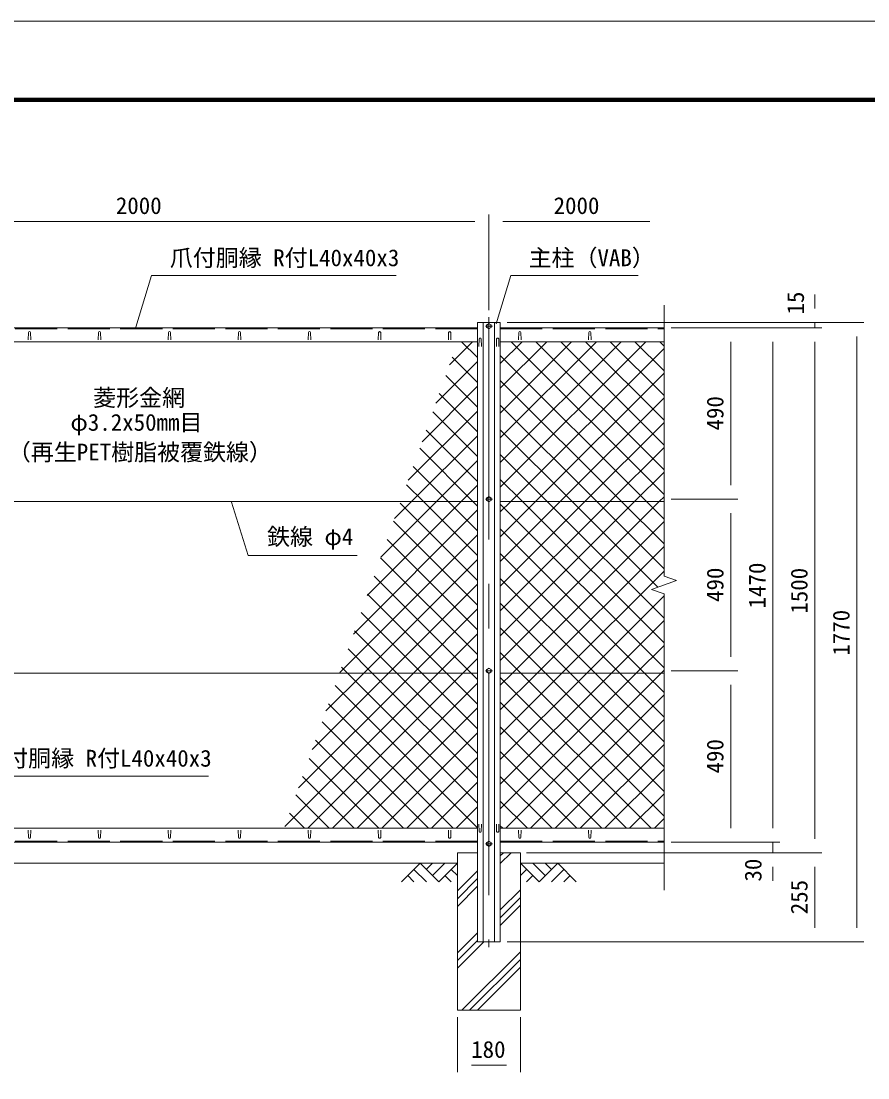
# Model space of a CAD drawing. Units: millimetres, scale not verified. Extents: x -4200 to 4200, y -2970 to 2970.
# Drawn here: x -2716 to -298, y -49 to 2970 of the extents above; entities that cross this region are included whole.
import ezdxf
from ezdxf.enums import TextEntityAlignment as Align

# ---------------------------------------------------------------- set-up
doc = ezdxf.new("R2010")
doc.units = ezdxf.units.MM
doc.header["$LTSCALE"] = 20
doc.linetypes.add('DASHED', pattern=[7.5, 6, -1.5])
doc.linetypes.add('USER1', pattern=[50.8, 31.75, -6.35, 6.35, -6.35])
for name, color, linetype, lineweight in [('0-0_D-STR1', 1, 'Continuous', 18), ('0-1_D-BMK', 2, 'USER1', 13), ('0-2_D-STR-DIM', 7, 'Continuous', 9), ('0-3_D-STR3', 3, 'Continuous', 13), ('0-4_D-BGD', 7, 'Continuous', 9), ('0-5_D-STR4', 7, 'Continuous', 9), ('0-6_D-DCR-HCH', 7, 'Continuous', 9), ('0-9_D-STR2', 7, 'Continuous', 9), ('0-A_D-STR-TXT', 7, 'Continuous', 9), ('0-B_D-TTL', 7, 'Continuous', 9)]:
    doc.layers.add(name, color=color, linetype=linetype, lineweight=lineweight)
doc.styles.add('ＭＳ ゴシック', font='')
doc.styles.get('ＭＳ ゴシック').set_extended_font_data('MS Gothic')

msp = doc.modelspace()

# ---------------------------------------------------------------- linework, layer by layer
at = {"layer": '0-0_D-STR1'}
for p, q in [((-1412.47, 2093.92), (-3354.97, 2093.92)), ((-1395.97, 338.92), (-1395.97, 2108.92)), ((-1363.97, 338.92), (-1363.97, 2108.92)), ((-1347.47, 338.92), (-1347.47, 2108.92)), ((-1347.47, 2093.92), (-879.97, 2093.92)), ((-3354.97, 2053.92), (-1412.47, 2053.92)), ((-2694.97, 2080.79), (-2695.72, 2059.29)), ((-2688.97, 2080.79), (-2688.22, 2059.29)), ((-2494.97, 2080.79), (-2495.72, 2059.29)), ((-2488.97, 2080.79), (-2488.22, 2059.29)), ((-2294.97, 2080.79), (-2295.72, 2059.29)), ((-2288.97, 2080.79), (-2288.22, 2059.29)), ((-2094.97, 2080.79), (-2095.72, 2059.29)), ((-2088.97, 2080.79), (-2088.22, 2059.29)), ((-1894.97, 2080.79), (-1895.72, 2059.29)), ((-1888.97, 2080.79), (-1888.22, 2059.29)), ((-1694.97, 2080.79), (-1695.72, 2059.29)), ((-1688.97, 2080.79), (-1688.22, 2059.29)), ((-1494.97, 2080.79), (-1495.72, 2059.29)), ((-1488.97, 2080.79), (-1488.22, 2059.29)), ((-1407.97, 2062.3), (-1408.72, 2040.8)), ((-1401.97, 2062.3), (-1401.22, 2040.8)), ((-1357.97, 2062.3), (-1358.72, 2040.8)), ((-1351.97, 2062.3), (-1351.22, 2040.8)), ((-879.97, 2053.92), (-1347.47, 2053.92)), ((-1294.97, 2080.79), (-1295.72, 2059.29)), ((-1288.97, 2080.79), (-1288.22, 2059.29)), ((-1094.97, 2080.79), (-1095.72, 2059.29)), ((-1088.97, 2080.79), (-1088.22, 2059.29)), ((-1407.97, 654.25), (-1408.72, 675.75)), ((-1401.97, 654.25), (-1401.22, 675.75)), ((-1357.97, 654.25), (-1358.72, 675.75)), ((-1351.97, 654.25), (-1351.22, 675.75)), ((-3354.97, 663.92), (-1412.47, 663.92)), ((-2694.97, 637.05), (-2695.72, 658.55)), ((-2688.97, 637.05), (-2688.22, 658.55)), ((-2494.97, 637.05), (-2495.72, 658.55)), ((-2488.97, 637.05), (-2488.22, 658.55)), ((-2294.97, 637.05), (-2295.72, 658.55)), ((-2288.97, 637.05), (-2288.22, 658.55)), ((-2094.97, 637.05), (-2095.72, 658.55)), ((-2088.97, 637.05), (-2088.22, 658.55)), ((-1894.97, 637.05), (-1895.72, 658.55)), ((-1888.97, 637.05), (-1888.22, 658.55)), ((-1694.97, 637.05), (-1695.72, 658.55)), ((-1688.97, 637.05), (-1688.22, 658.55)), ((-1494.97, 637.05), (-1495.72, 658.55)), ((-1488.97, 637.05), (-1488.22, 658.55)), ((-879.97, 663.92), (-1347.47, 663.92)), ((-1294.97, 637.05), (-1295.72, 658.55)), ((-1288.97, 637.05), (-1288.22, 658.55)), ((-1094.97, 637.05), (-1095.72, 658.55)), ((-1088.97, 637.05), (-1088.22, 658.55)), ((-1412.47, 623.92), (-3354.97, 623.92)), ((-1347.47, 623.92), (-879.97, 623.92)), ((-1412.47, 338.92), (-1347.47, 338.92))]:
    msp.add_line(p, q, dxfattribs=at)
at = {"layer": '0-0_D-STR1', "linetype": 'DASHED'}
for p, q in [((-1412.47, 2090.92), (-3354.97, 2090.92)), ((-1347.47, 2090.92), (-879.97, 2090.92)), ((-1412.47, 626.92), (-3354.97, 626.92)), ((-1347.47, 626.92), (-879.97, 626.92))]:
    msp.add_line(p, q, dxfattribs=at)
at = {"layer": '0-0_D-STR1'}
msp.add_lwpolyline([(-1412.47, 338.92), (-1412.47, 2108.92), (-1347.47, 2108.92)], dxfattribs=at)
for centre, start, end in [((-2691.97, 2079.54), 22.61986, 157.38014), ((-2491.97, 2079.54), 22.61986, 157.38014), ((-2291.97, 2079.54), 22.61986, 157.38014), ((-2091.97, 2079.54), 22.61986, 157.38014), ((-1891.97, 2079.54), 22.61986, 157.38014), ((-1691.97, 2079.54), 22.61986, 157.38014), ((-1491.97, 2079.54), 22.61986, 157.38014), ((-1404.97, 2061.05), 22.61986, 157.38014), ((-1354.97, 2061.05), 22.61986, 157.38014), ((-1291.97, 2079.54), 22.61986, 157.38014), ((-1091.97, 2079.54), 22.61986, 157.38014), ((-2691.97, 638.3), 202.61986, 337.38014), ((-2491.97, 638.3), 202.61986, 337.38014), ((-2291.97, 638.3), 202.61986, 337.38014), ((-2091.97, 638.3), 202.61986, 337.38014), ((-1891.97, 638.3), 202.61986, 337.38014), ((-1691.97, 638.3), 202.61986, 337.38014), ((-1491.97, 638.3), 202.61986, 337.38014), ((-1404.97, 655.5), 202.61986, 337.38014), ((-1354.97, 655.5), 202.61986, 337.38014), ((-1291.97, 638.3), 202.61986, 337.38014), ((-1091.97, 638.3), 202.61986, 337.38014)]:
    msp.add_arc(centre, 3.25, start, end, dxfattribs=at)
at = {"layer": '0-1_D-BMK'}
for p, q in [((-1379.97, 2123.92), (-1379.97, 323.92)), ((-1369.97, 2098.42), (-1389.97, 2098.42)), ((-1369.97, 1603.92), (-1389.97, 1603.92)), ((-1369.97, 1113.92), (-1389.97, 1113.92)), ((-1369.97, 619.42), (-1389.97, 619.42))]:
    msp.add_line(p, q, dxfattribs=at)
at = {"layer": '0-2_D-STR-DIM'}
for p, q in [((-1379.97, 2143.92), (-1379.97, 2417.7)), ((-1379.97, 2143.92), (-1379.97, 2417.7)), ((-3339.97, 2397.7), (-1419.97, 2397.7)), ((-1339.97, 2397.7), (-919.97, 2397.7)), ((-448.93, 2148.92), (-448.93, 2188.92)), ((-879.97, 2158.37), (-879.97, 1384.57)), ((-1327.47, 2108.92), (-428.93, 2108.92)), ((-1327.47, 2108.92), (-308.93, 2108.92)), ((-859.97, 2093.92), (-668.93, 2093.92)), ((-859.97, 2093.92), (-548.93, 2093.92)), ((-859.97, 2093.92), (-428.93, 2093.92)), ((-859.97, 2093.92), (-428.93, 2093.92)), ((-448.93, 2093.92), (-448.93, 2108.92)), ((-688.93, 1643.92), (-688.93, 2053.92)), ((-568.93, 2053.92), (-568.93, 663.92)), ((-448.93, 2053.92), (-448.93, 633.92)), ((-448.93, 2053.92), (-448.93, 2013.92)), ((-328.93, 378.92), (-328.93, 2068.92)), ((-859.97, 1603.92), (-668.93, 1603.92)), ((-859.97, 1603.92), (-668.93, 1603.92)), ((-688.93, 1563.92), (-688.93, 1153.92)), ((-915.21, 1346.09), (-844.74, 1371.74)), ((-844.74, 1371.74), (-879.97, 1384.57)), ((-879.97, 1333.27), (-915.21, 1346.09)), ((-879.97, 1333.27), (-879.97, 486.61)), ((-859.97, 1113.92), (-668.93, 1113.92)), ((-859.97, 1113.92), (-668.93, 1113.92)), ((-688.93, 663.92), (-688.93, 1073.92)), ((-568.93, 663.92), (-568.93, 703.92)), ((-859.97, 623.92), (-668.93, 623.92)), ((-859.97, 623.92), (-548.93, 623.92)), ((-859.97, 623.92), (-548.93, 623.92)), ((-568.93, 623.92), (-568.93, 593.92)), ((-1272.2, 593.92), (-428.93, 593.92)), ((-1269.97, 593.92), (-548.93, 593.92)), ((-1269.97, 593.92), (-428.93, 593.92)), ((-568.93, 553.92), (-568.93, 513.92)), ((-448.93, 553.92), (-448.93, 378.92)), ((-1327.47, 338.92), (-428.93, 338.92)), ((-1327.47, 338.92), (-308.93, 338.92)), ((-1469.97, 123.92), (-1469.97, -33.4)), ((-1289.97, 123.92), (-1289.97, -33.4)), ((-1429.97, -13.4), (-1329.97, -13.4))]:
    msp.add_line(p, q, dxfattribs=at)
at = {"layer": '0-3_D-STR3'}
for p, q in [((-1379.97, 2105.92), (-1386.47, 2102.17)), ((-1386.47, 2102.17), (-1386.47, 2094.66)), ((-1386.47, 2094.66), (-1379.97, 2090.91)), ((-1373.47, 2102.17), (-1379.97, 2105.92)), ((-1379.97, 2090.91), (-1373.47, 2094.66)), ((-1373.47, 2094.66), (-1373.47, 2102.17)), ((-1379.97, 1611.42), (-1386.47, 1607.67)), ((-1386.47, 1607.67), (-1386.47, 1600.16)), ((-1373.47, 1607.67), (-1379.97, 1611.42)), ((-1373.47, 1600.16), (-1373.47, 1607.67)), ((-1412.47, 1597.17), (-3354.97, 1597.17)), ((-1386.47, 1600.16), (-1379.97, 1596.41)), ((-1379.97, 1596.41), (-1373.47, 1600.16)), ((-879.97, 1597.17), (-1347.47, 1597.17)), ((-1412.47, 1107.17), (-3354.97, 1107.17)), ((-879.97, 1107.17), (-1347.47, 1107.17))]:
    msp.add_line(p, q, dxfattribs=at)
for points in [[(-1373.47, 1117.67), (-1379.97, 1121.42), (-1386.47, 1117.67), (-1386.47, 1110.16), (-1379.97, 1106.41), (-1373.47, 1110.16)], [(-1373.47, 615.66), (-1379.97, 611.91), (-1386.47, 615.66), (-1386.47, 623.17), (-1379.97, 626.92), (-1373.47, 623.17)]]:
    msp.add_lwpolyline(points, close=True, dxfattribs=at)
for centre in [(-1379.97, 2098.42), (-1379.97, 1603.92), (-1379.97, 1113.92), (-1379.97, 619.42)]:
    msp.add_circle(centre, 6.25, dxfattribs=at)
at = {"layer": '0-4_D-BGD'}
for p, q in [((-1469.97, 563.92), (-3289.97, 563.92)), ((-1289.97, 563.92), (-879.97, 563.92))]:
    msp.add_line(p, q, dxfattribs=at)
at = {"layer": '0-5_D-STR4'}
for p, q in [((-1469.97, 593.92), (-1469.97, 143.92)), ((-1412.47, 593.92), (-1469.97, 593.92)), ((-1289.97, 593.92), (-1347.47, 593.92)), ((-1289.97, 593.92), (-1289.97, 143.92)), ((-1289.97, 143.92), (-1469.97, 143.92))]:
    msp.add_line(p, q, dxfattribs=at)
at = {"layer": '0-6_D-DCR-HCH'}
for p, q in [((-1347.47, 562.86), (-1316.41, 593.92)), ((-1347.47, 584.95), (-1338.51, 593.92)), ((-1576.4, 563.92), (-1629.61, 510.71)), ((-1594.14, 546.18), (-1558.5, 510.71)), ((-1576.4, 563.92), (-1523.19, 510.71)), ((-1558.66, 546.18), (-1540.92, 563.92)), ((-1540.92, 528.44), (-1505.45, 563.92)), ((-1523.19, 510.71), (-1469.97, 563.92)), ((-1487.71, 546.18), (-1469.97, 528.52)), ((-1236.76, 510.71), (-1289.97, 563.92)), ((-1272.24, 546.18), (-1289.97, 528.52)), ((-1219.03, 528.44), (-1254.5, 563.92)), ((-1183.55, 563.92), (-1236.76, 510.71)), ((-1201.2, 546.09), (-1219.03, 563.92)), ((-1165.81, 546.18), (-1201.45, 510.71)), ((-1183.55, 563.92), (-1130.34, 510.71)), ((-1611.87, 528.44), (-1594.05, 510.71)), ((-1505.45, 528.44), (-1487.63, 510.71)), ((-1469.97, 484.55), (-1412.47, 542.05)), ((-1469.97, 462.45), (-1412.47, 519.95)), ((-1254.5, 528.44), (-1272.32, 510.71)), ((-1148.08, 528.44), (-1165.89, 510.71)), ((-1469.97, 440.36), (-1412.47, 497.86)), ((-1347.47, 430.27), (-1289.97, 487.77)), ((-1347.47, 408.18), (-1289.97, 465.68)), ((-1347.47, 386.08), (-1289.97, 443.58)), ((-1469.97, 307.77), (-1412.47, 365.27)), ((-1469.97, 285.68), (-1412.47, 343.18)), ((-1469.97, 263.58), (-1394.64, 338.92)), ((-1457.05, 143.92), (-1289.97, 311)), ((-1434.96, 143.92), (-1289.97, 288.9)), ((-1412.86, 143.92), (-1289.97, 266.8))]:
    msp.add_line(p, q, dxfattribs=at)
at = {"layer": '0-9_D-STR2'}
for p, q in [((-1492.55, 1988.06), (-1426.69, 2053.92)), ((-1412.47, 2008.52), (-1457.87, 2053.92)), ((-1347.47, 1991.71), (-1285.27, 2053.92)), ((-1347.47, 1921), (-1214.56, 2053.92)), ((-1347.47, 1850.29), (-1143.85, 2053.92)), ((-1347.47, 1779.58), (-1073.14, 2053.92)), ((-1347.47, 1708.87), (-1002.43, 2053.92)), ((-1347.47, 1638.16), (-931.72, 2053.92)), ((-879.97, 1617.44), (-1316.45, 2053.92)), ((-879.97, 1688.15), (-1245.74, 2053.92)), ((-879.97, 1758.86), (-1175.03, 2053.92)), ((-879.97, 1829.57), (-1104.32, 2053.92)), ((-879.97, 1900.28), (-1033.61, 2053.92)), ((-879.97, 1970.99), (-962.9, 2053.92)), ((-879.97, 2041.7), (-892.19, 2053.92)), ((-1531.74, 1878.16), (-1412.47, 1997.42)), ((-1412.47, 1937.81), (-1484.71, 2010.04)), ((-1247.05, 1597.17), (-879.97, 1964.24)), ((-1412.47, 1867.1), (-1503.3, 1957.92)), ((-1570.94, 1768.25), (-1412.47, 1926.71)), ((-1412.47, 1796.38), (-1521.89, 1905.8)), ((-1176.34, 1597.17), (-879.97, 1893.53)), ((-1610.13, 1658.35), (-1412.47, 1856)), ((-1412.47, 1725.67), (-1540.47, 1853.67)), ((-1105.63, 1597.17), (-879.97, 1822.82)), ((-1600.6, 1597.17), (-1412.47, 1785.29)), ((-1412.47, 1654.96), (-1559.06, 1801.55)), ((-1034.91, 1597.17), (-879.97, 1752.11)), ((-1425.39, 1597.17), (-1577.65, 1749.43)), ((-1213.26, 1597.17), (-1347.47, 1731.38)), ((-1496.1, 1597.17), (-1596.24, 1697.3)), ((-1529.89, 1597.17), (-1412.47, 1714.58)), ((-1566.81, 1597.17), (-1614.82, 1645.18)), ((-1459.18, 1597.17), (-1412.47, 1643.87)), ((-1283.97, 1597.17), (-1347.47, 1660.67)), ((-1766.9, 1218.74), (-1412.47, 1573.16)), ((-1727.71, 1328.64), (-1459.18, 1597.17)), ((-1688.51, 1438.54), (-1529.89, 1597.17)), ((-1649.32, 1548.45), (-1600.6, 1597.17)), ((-1412.47, 1372.12), (-1633.41, 1593.06)), ((-1412.47, 1442.83), (-1566.81, 1597.17)), ((-1412.47, 1513.54), (-1496.1, 1597.17)), ((-1412.47, 1584.25), (-1425.39, 1597.17)), ((-1347.47, 1496.74), (-1247.05, 1597.17)), ((-1347.47, 1426.03), (-1176.34, 1597.17)), ((-1347.47, 1355.32), (-1105.63, 1597.17)), ((-1347.47, 1284.61), (-1034.91, 1597.17)), ((-879.97, 1122.46), (-1347.47, 1589.96)), ((-879.97, 1193.17), (-1283.97, 1597.17)), ((-879.97, 1263.88), (-1213.26, 1597.17)), ((-1412.47, 1301.41), (-1652, 1540.94)), ((-1312.78, 1107.17), (-879.97, 1539.98)), ((-935.39, 1107.17), (-1347.47, 1519.25)), ((-1806.09, 1108.83), (-1412.47, 1502.45)), ((-1412.47, 1230.7), (-1670.59, 1488.81)), ((-1242.07, 1107.17), (-879.97, 1469.26)), ((-1737.05, 1107.17), (-1412.47, 1431.74)), ((-1412.47, 1159.99), (-1689.17, 1436.69)), ((-1006.1, 1107.17), (-1347.47, 1448.54)), ((-1171.36, 1107.17), (-879.97, 1398.55)), ((-1430.36, 1107.17), (-1707.76, 1384.57)), ((-1666.34, 1107.17), (-1412.47, 1361.03)), ((-1076.81, 1107.17), (-1347.47, 1377.83)), ((-845.96, 1371.3), (-847.37, 1372.7)), ((-1501.07, 1107.17), (-1726.35, 1332.44)), ((-1147.52, 1107.17), (-1347.47, 1307.12)), ((-1100.65, 1107.17), (-879.97, 1327.84)), ((-1571.78, 1107.17), (-1744.94, 1280.32)), ((-1595.63, 1107.17), (-1412.47, 1290.32)), ((-1029.94, 1107.17), (-879.97, 1257.13)), ((-1642.5, 1107.17), (-1763.53, 1228.2)), ((-1524.91, 1107.17), (-1412.47, 1219.61)), ((-1218.23, 1107.17), (-1347.47, 1236.41)), ((-1713.21, 1107.17), (-1782.11, 1176.07)), ((-1288.94, 1107.17), (-1347.47, 1165.7)), ((-1783.92, 1107.17), (-1800.7, 1123.95)), ((-1962.86, 669.22), (-1524.91, 1107.17)), ((-1923.67, 779.12), (-1595.63, 1107.17)), ((-1884.48, 889.03), (-1666.34, 1107.17)), ((-1845.28, 998.93), (-1737.05, 1107.17)), ((-1412.47, 735.72), (-1783.92, 1107.17)), ((-1412.47, 806.44), (-1713.21, 1107.17)), ((-1412.47, 877.15), (-1642.5, 1107.17)), ((-1412.47, 947.86), (-1571.78, 1107.17)), ((-1412.47, 1018.57), (-1501.07, 1107.17)), ((-1412.47, 1089.28), (-1430.36, 1107.17)), ((-1347.47, 1072.48), (-1312.78, 1107.17)), ((-1347.47, 1001.76), (-1242.07, 1107.17)), ((-1347.47, 931.05), (-1171.36, 1107.17)), ((-1347.47, 860.34), (-1100.65, 1107.17)), ((-1347.47, 789.63), (-1029.94, 1107.17)), ((-916.4, 663.92), (-1347.47, 1094.99)), ((-879.97, 698.2), (-1288.94, 1107.17)), ((-879.97, 768.91), (-1218.23, 1107.17)), ((-879.97, 839.62), (-1147.52, 1107.17)), ((-879.97, 910.33), (-1076.81, 1107.17)), ((-879.97, 981.04), (-1006.1, 1107.17)), ((-879.97, 1051.75), (-935.39, 1107.17)), ((-1826.74, 663.92), (-1412.47, 1078.19)), ((-1412.47, 665.01), (-1819.29, 1071.83)), ((-1261.06, 663.92), (-879.97, 1045)), ((-1482.09, 663.92), (-1837.88, 1019.7)), ((-1756.03, 663.92), (-1412.47, 1007.48)), ((-987.11, 663.92), (-1347.47, 1024.28)), ((-1552.8, 663.92), (-1856.46, 967.58)), ((-1190.35, 663.92), (-879.97, 974.29)), ((-1685.32, 663.92), (-1412.47, 936.76)), ((-1057.82, 663.92), (-1347.47, 953.57)), ((-1623.51, 663.92), (-1875.05, 915.46)), ((-1128.53, 663.92), (-1347.47, 882.86)), ((-1119.64, 663.92), (-879.97, 903.58)), ((-1694.22, 663.92), (-1893.64, 863.34)), ((-1614.61, 663.92), (-1412.47, 866.05)), ((-1048.93, 663.92), (-879.97, 832.87)), ((-1764.93, 663.92), (-1912.23, 811.21)), ((-1543.9, 663.92), (-1412.47, 795.34)), ((-1199.25, 663.92), (-1347.47, 812.15)), ((-1835.64, 663.92), (-1930.81, 759.09)), ((-978.21, 663.92), (-879.97, 762.16)), ((-1269.96, 663.92), (-1347.47, 741.44)), ((-1906.35, 663.92), (-1949.4, 706.97)), ((-1473.19, 663.92), (-1412.47, 724.63)), ((-1340.67, 663.92), (-1347.47, 670.72)), ((-907.5, 663.92), (-879.97, 691.45))]:
    msp.add_line(p, q, dxfattribs=at)
for points in [[(-1347.47, 1567.45), (-1317.76, 1597.17), (-879.97, 2034.95)], [(-879.97, 1546.73), (-930.41, 1597.17), (-1347.47, 2014.23)], [(-879.97, 1476.02), (-1001.12, 1597.17), (-1347.47, 1943.52)], [(-879.97, 1405.31), (-1071.84, 1597.17), (-1347.47, 1872.81)], [(-897.81, 1352.43), (-1142.55, 1597.17), (-1347.47, 1802.1)], [(-1347.47, 1213.9), (-964.2, 1597.17), (-879.97, 1681.4)], [(-1347.47, 1143.19), (-893.49, 1597.17), (-879.97, 1610.69)], [(-1347.47, 718.92), (-959.23, 1107.17), (-879.97, 1186.42)], [(-1897.45, 663.92), (-1454.2, 1107.17), (-1412.47, 1148.9)], [(-1331.77, 663.92), (-888.52, 1107.17), (-879.97, 1115.71)]]:
    msp.add_lwpolyline(points, dxfattribs=at)
at = {"layer": '0-A_D-STR-TXT'}
for points in [[(-1645.07, 2242.79), (-2342.95, 2242.79), (-2388.31, 2095.83)], [(-953.77, 2242.8), (-1317.64, 2242.8), (-1359.33, 2105.13)], [(-1755.92, 1443.54), (-2067.25, 1443.54), (-2115.34, 1595.26)], [(-2180.85, 812.79), (-2878.73, 812.79), (-2924.09, 665.83)]]:
    msp.add_lwpolyline(points, dxfattribs=at)
at = {"layer": '0-B_D-TTL', "color": 2, "lineweight": 18}
msp.add_lwpolyline([(-4200, 2970), (4200, 2970), (4200, -2970), (-4200, -2970)], close=True, dxfattribs=at)
at = {"layer": '0-B_D-TTL'}
for points in [[(-3930, 2750), (3930, 2750), (3930, -2750), (-3930, -2750)], [(-3927.5, 2747.5), (3927.5, 2747.5), (3927.5, -2747.5), (-3927.5, -2747.5)], [(-3925, 2745), (3925, 2745), (3925, -2745), (-3925, -2745)], [(-3922.5, 2742.5), (3922.5, 2742.5), (3922.5, -2742.5), (-3922.5, -2742.5)], [(-3920, 2740), (3920, 2740), (3920, -2740), (-3920, -2740)]]:
    msp.add_lwpolyline(points, close=True, dxfattribs=at)

# ---------------------------------------------------------------- texts
at = {"layer": '0-2_D-STR-DIM', "style": 'ＭＳ ゴシック'}
for s, p in [('2000', (-2445.22, 2404.45)), ('2000', (-1195.22, 2404.45)), ('180', (-1430.62, -6.65))]:
    msp.add_text(s, height=48.09, dxfattribs=at).set_placement(p, align=Align.BOTTOM_LEFT)
for s, p in [('15', (-465.87, 2131.75)), ('490', (-695.68, 1800.42)), ('1470', (-575.68, 1292.02)), ('490', (-695.68, 1310.42)), ('1500', (-455.68, 1277.02)), ('1770', (-335.68, 1157.02)), ('490', (-695.68, 820.42)), ('30', (-587.19, 511.5)), ('255', (-455.68, 418.07))]:
    msp.add_text(s, height=48.09, rotation=90, dxfattribs=at).set_placement(p, align=Align.BOTTOM_LEFT)
at = {"layer": '0-A_D-STR-TXT', "style": 'ＭＳ ゴシック'}
for s, p in [('主柱（VAB）', (-1266.72, 2255.38)), ('爪付胴縁 R付L40x40x3', (-2291.01, 2255.37)), ('菱形金網', (-2509.92, 1855.63)), ('φ3.2x50mm目', (-2574.9, 1785.19)), ('（再生PET樹脂被覆鉄線）', (-2753.58, 1700.21)), ('鉄線 φ4', (-2013.53, 1458.41)), ('爪付胴縁 R付L40x40x3', (-2826.79, 825.37))]:
    msp.add_text(s, height=48.09, dxfattribs=at).set_placement(p, align=Align.BOTTOM_LEFT)

doc.saveas('drawing.dxf')
